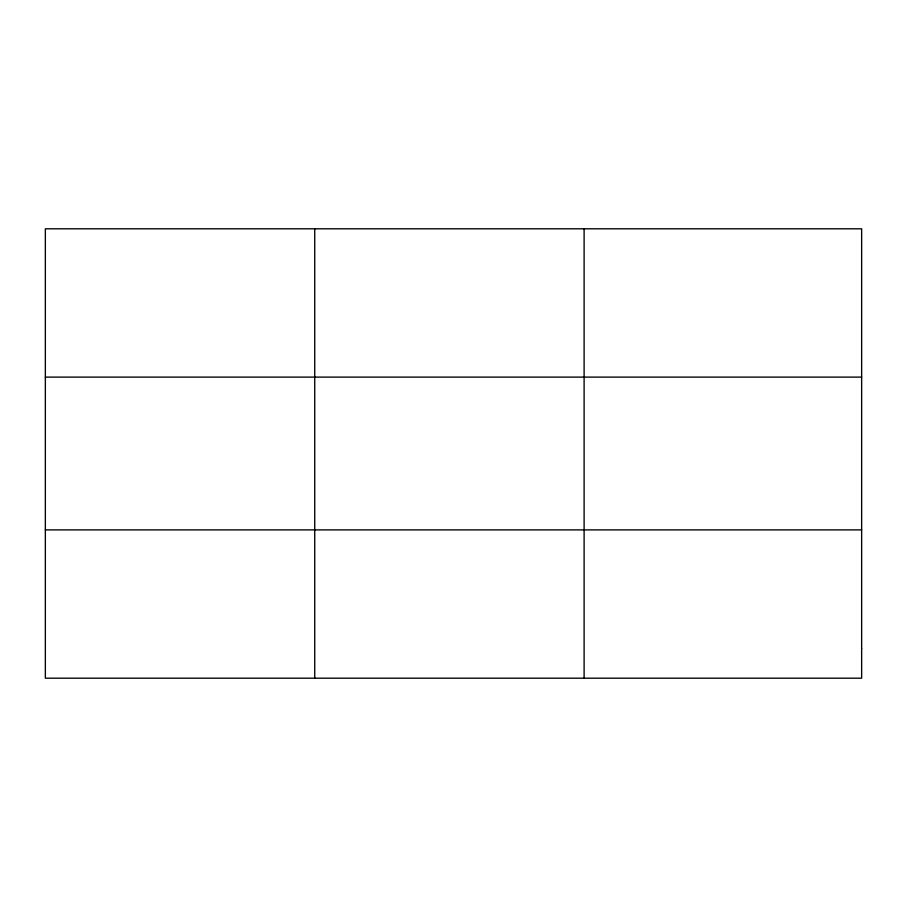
<?xml version="1.0" encoding="UTF-8"?>
<svg xmlns="http://www.w3.org/2000/svg" width="907" height="907" viewBox="0 0 907 907"><rect width="100%" height="100%" fill="white"/><g stroke="black" fill="none" stroke-linecap="round" stroke-linejoin="round"><path stroke-width="1.36" d="M314.729 678.198L314.729 228.802M584.108 678.198L584.108 228.802M45.35 377.108L861.65 377.108M45.35 529.892L861.65 529.892M861.65 648.539L861.65 678.198L45.35 678.198L45.35 228.802L861.65 228.802L861.65 648.539"/></g></svg>
